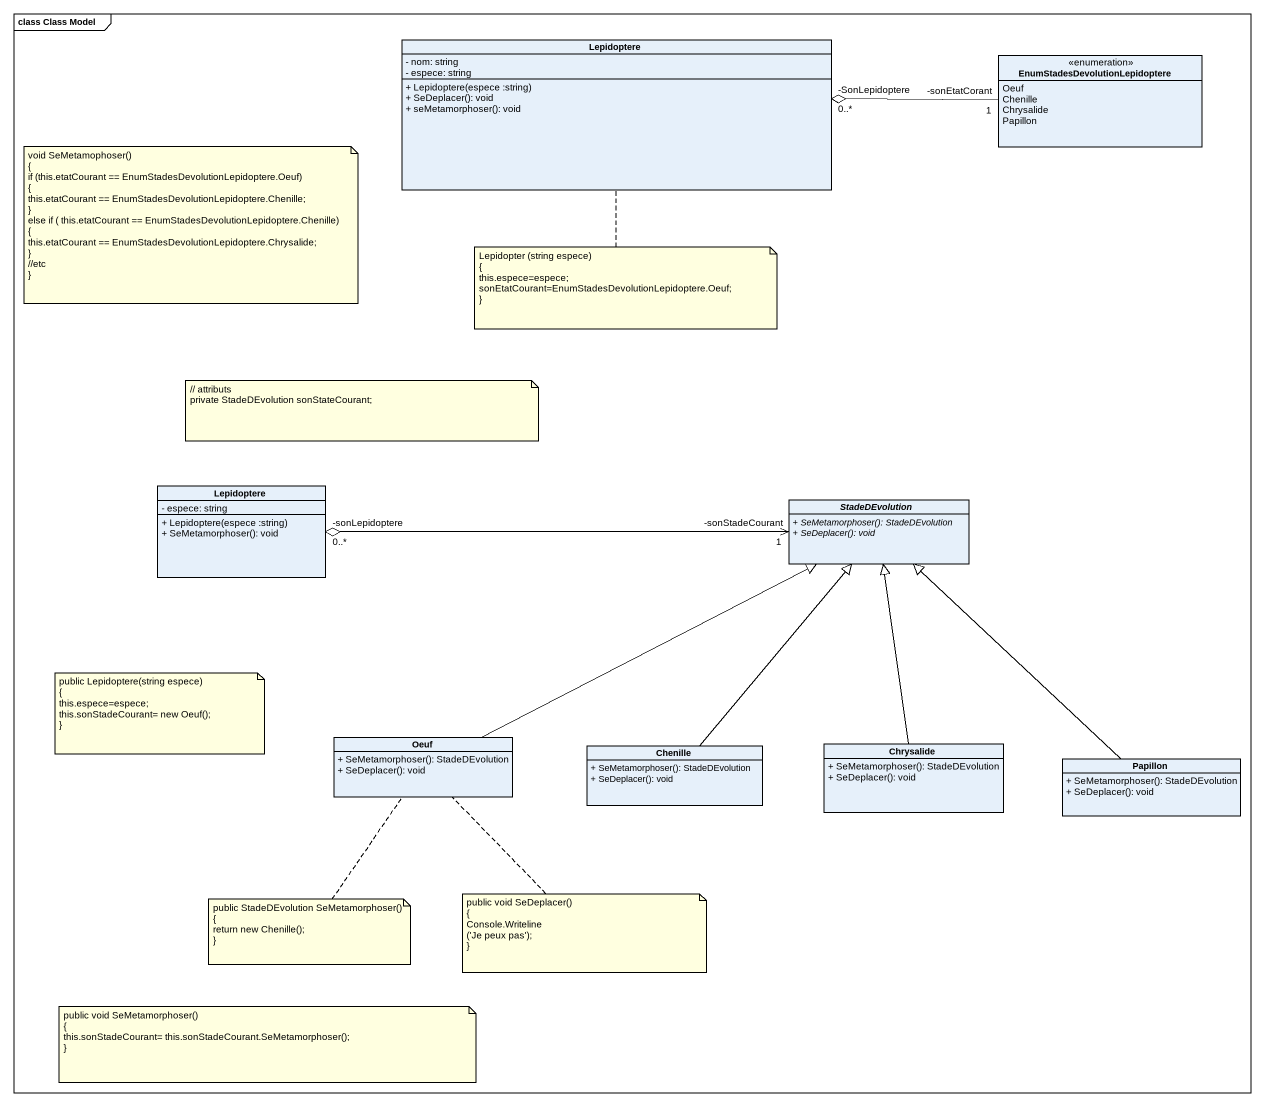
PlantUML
@startuml
mainframe class Class Model
hide circle
hide empty members
skinparam classAttributeIconSize 0
class Lepidoptere {
  - nom: string
  - espece: string
  + Lepidoptere(espece :string)
  + SeDeplacer(): void
  + seMetamorphoser(): void
}
enum "EnumStadesDevolutionLepidoptere" as EnumStadesDevolutionLepidopt {
  Oeuf
  Chenille
  Chrysalide
  Papillon
}
class "Lepidoptere" as Lepidoptere_2 {
  - espece: string
  + Lepidoptere(espece :string)
  + SeMetamorphoser(): void
}
abstract class StadeDEvolution {
  {abstract} + SeMetamorphoser(): StadeDEvolution
  {abstract} + SeDeplacer(): void
}
class Oeuf {
  + SeMetamorphoser(): StadeDEvolution
  + SeDeplacer(): void
}
class Chenille {
  + SeMetamorphoser(): StadeDEvolution
  + SeDeplacer(): void
}
class Chrysalide {
  + SeMetamorphoser(): StadeDEvolution
  + SeDeplacer(): void
}
class Papillon {
  + SeMetamorphoser(): StadeDEvolution
  + SeDeplacer(): void
}
EnumStadesDevolutionLepidopt "-sonEtatCorant\n1" -left-o "-SonLepidoptere\n0..*" Lepidoptere
StadeDEvolution "-sonStadeCourant\n1" <-left-o "-sonLepidoptere\n0..*" Lepidoptere_2
Oeuf -right-|> StadeDEvolution
Chenille -up-|> StadeDEvolution
Chrysalide -up-|> StadeDEvolution
Papillon -up-|> StadeDEvolution
note as N1
  void SeMetamophoser()
  {
  if (this.etatCourant == EnumStadesDevolutionLepidoptere.Oeuf)
  {
  this.etatCourant == EnumStadesDevolutionLepidoptere.Chenille;
  ~}
  else if ( this.etatCourant == EnumStadesDevolutionLepidoptere.Chenille)
  {
  this.etatCourant == EnumStadesDevolutionLepidoptere.Chrysalide;
  ~}
  //etc
  ~}
end note
note bottom of Lepidoptere
  Lepidopter (string espece)
  {
  this.espece=espece;
  sonEtatCourant=EnumStadesDevolutionLepidoptere.Oeuf;
  ~}
end note
note as N3
  // attributs
  private StadeDEvolution sonStateCourant;
end note
note as N4
  public Lepidoptere(string espece)
  {
  this.espece=espece;
  this.sonStadeCourant= new Oeuf();
  ~}
end note
note bottom of Oeuf
  public StadeDEvolution SeMetamorphoser()
  {
  return new Chenille();
  ~}
end note
note bottom of Oeuf
  public void SeDeplacer()
  {
  Console.Writeline
  ('Je peux pas');
  ~}
end note
note as N7
  public void SeMetamorphoser()
  {
  this.sonStadeCourant= this.sonStadeCourant.SeMetamorphoser();
  ~}
end note
@enduml
